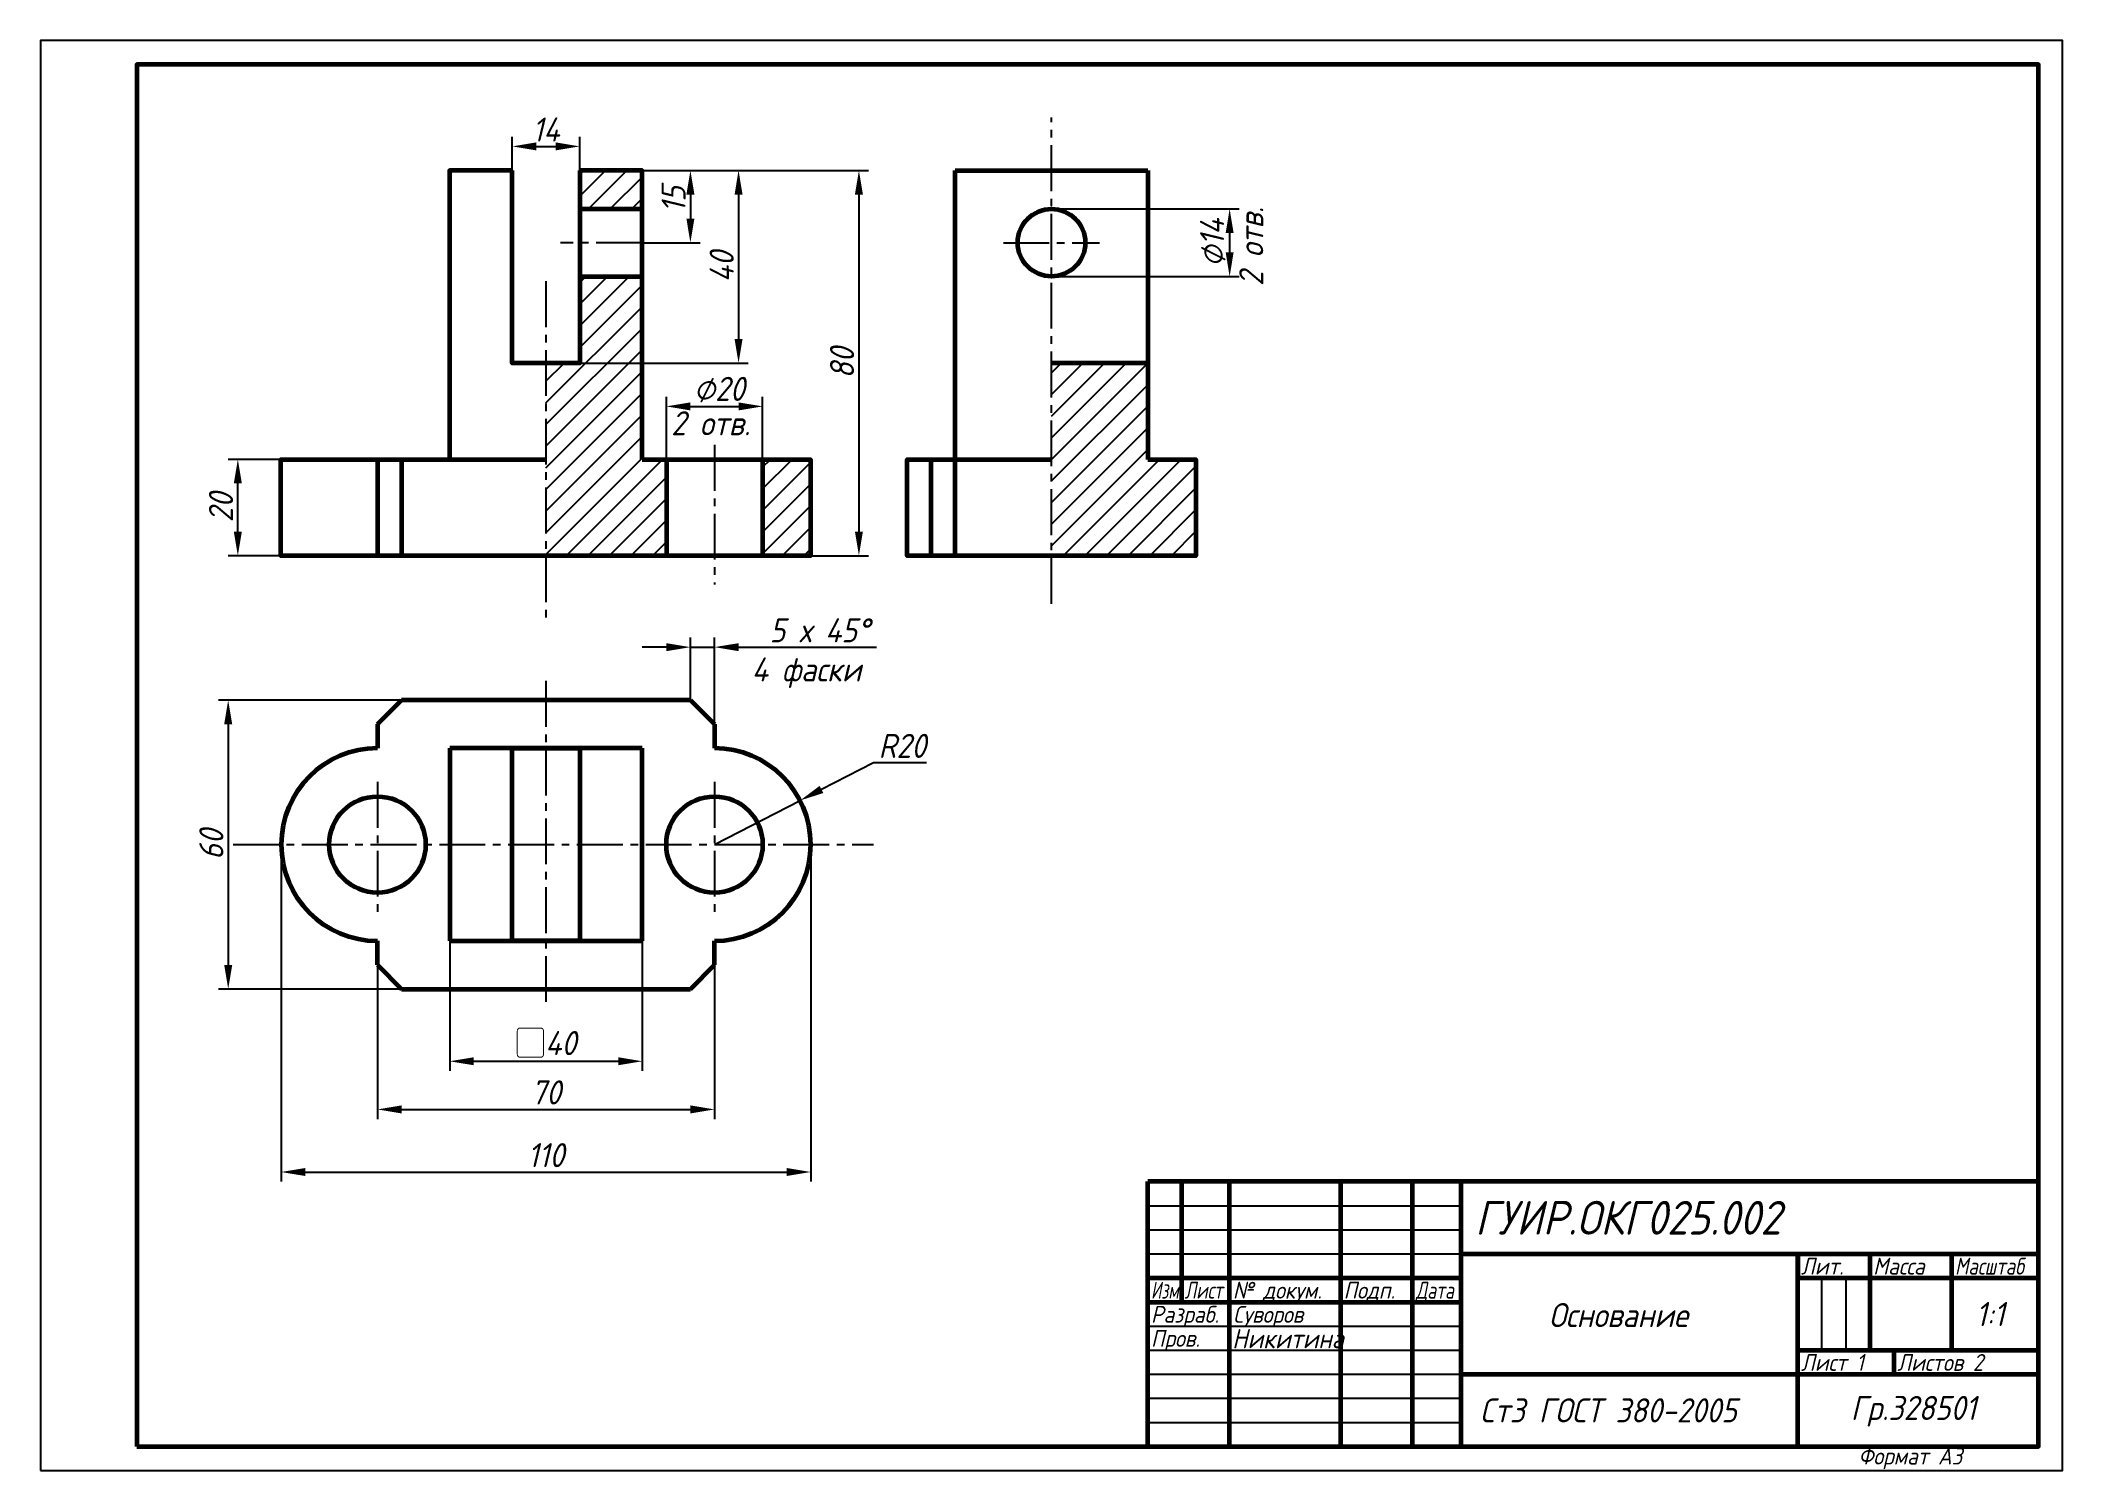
# Model space of a CAD drawing. Header units: millimetres. Extents: x 0 to 420, y 0 to 297.
import ezdxf

# ---------------------------------------------------------------- set-up
doc = ezdxf.new("R2010")
doc.units = ezdxf.units.MM
doc.header["$LTSCALE"] = 0.5
doc.linetypes.add('осевая2', pattern=[28.575, 19.05, -3.175, 3.175, -3.175])
doc.layers.get('0').update_dxf_attribs({"lineweight": 60})
doc.layers.get('Defpoints').update_dxf_attribs({"color": 5})
doc.layers.add('1-оси', color=1, linetype='осевая2')
doc.layers.add('3-размеры', color=6, linetype='Continuous')
doc.layers.add('2-штриховка', color=7, linetype='Continuous', true_color=0x00c7c7)
doc.layers.add('4-текст', color=7, linetype='Continuous', true_color=0x00ad00)
doc.styles.get("Standard").update_dxf_attribs({"font": 'isocpeui.ttf', "width": 0.9})
doc.dimstyles.new('Standart', dxfattribs={"dimtxt": 5, "dimasz": 5, "dimexe": 2, "dimexo": 0, "dimgap": 1, "dimtad": 1, "dimtoh": 1, "dimdec": 0, "dimtxsty": 'Standard', "dimcen": 2.5, "dimadec": 0, "dimazin": 0, "dimtfac": 1, "dimtdec": 0, "dimtmove": 0, "dimatfit": 3, "dimldrblk": 'DOTSMALL', "dimfxl": 1, "dimarcsym": 0})

# ---------------------------------------------------------------- blocks, each defined once
blk = doc.blocks.new('*D2')
at = {"layer": '3-размеры', "color": 0, "lineweight": -2, "transparency": 16777216}
for p, q in [((124.95, 270), (137, 270)), ((135, 265), (135, 260)), ((124.95, 255), (137, 255))]:
    blk.add_line(p, q, dxfattribs=at)
at = {"layer": '3-размеры', "color": 0, "transparency": 16777216}
for points in [[(134.17, 265), (135.83, 265), (135, 270)], [(134.17, 260), (135.83, 260), (135, 255)]]:
    blk.add_solid(points, dxfattribs=at)
at = {"layer": 'Defpoints', "color": 0, "transparency": 16777216}
for p in [(124.95, 270), (124.95, 255), (135, 255)]:
    blk.add_point(p, dxfattribs=at)
at = {"layer": '3-размеры', "color": 0, "transparency": 16777216, "insert": (131.5, 264), "char_height": 5, "attachment_point": 5, "rotation": 90}
blk.add_mtext('15', dxfattribs=at)
blk = doc.blocks.new('_DotSmall')
at = {"color": 0, "linetype": 'ByBlock', "const_width": 0.5}
blk.add_lwpolyline([(-0.0625, 0, 1), (0.0625, 0, 1)], format="xyb", close=True, dxfattribs=at)
blk = doc.blocks.new('*D3')
at = {"layer": '3-размеры', "color": 0, "lineweight": -2, "transparency": 16777216}
for p, q in [((130, 210), (130, 223)), ((150, 210), (150, 223)), ((135, 221), (145, 221))]:
    blk.add_line(p, q, dxfattribs=at)
at = {"layer": '3-размеры', "color": 0, "transparency": 16777216}
for points in [[(135, 221.83), (135, 220.17), (130, 221)], [(145, 221.83), (145, 220.17), (150, 221)]]:
    blk.add_solid(points, dxfattribs=at)
at = {"layer": 'Defpoints', "color": 0, "transparency": 16777216}
for p in [(150, 221), (130, 210), (150, 210)]:
    blk.add_point(p, dxfattribs=at)
at = {"layer": '3-размеры', "color": 0, "transparency": 16777216, "insert": (141, 224.5), "char_height": 5, "attachment_point": 5}
blk.add_mtext('⌀20', dxfattribs=at)
blk = doc.blocks.new('*D4')
at = {"layer": '3-размеры', "color": 0, "lineweight": -2, "transparency": 16777216}
for p, q in [((49.95, 210), (39, 210)), ((41, 195), (41, 205)), ((49.95, 190), (39, 190))]:
    blk.add_line(p, q, dxfattribs=at)
at = {"layer": '3-размеры', "color": 0, "transparency": 16777216}
for points in [[(40.17, 205), (41.83, 205), (41, 210)], [(40.17, 195), (41.83, 195), (41, 190)]]:
    blk.add_solid(points, dxfattribs=at)
at = {"layer": 'Defpoints', "color": 0, "transparency": 16777216}
for p in [(41, 210), (49.95, 210), (49.95, 190)]:
    blk.add_point(p, dxfattribs=at)
at = {"layer": '3-размеры', "color": 0, "transparency": 16777216, "insert": (37.5, 200), "char_height": 5, "attachment_point": 5, "rotation": 90}
blk.add_mtext('20', dxfattribs=at)
blk = doc.blocks.new('*D5')
at = {"layer": '3-размеры', "color": 0, "lineweight": -2, "transparency": 16777216}
for p, q in [((98, 270), (98, 277)), ((103, 275), (107, 275)), ((112, 270), (112, 277))]:
    blk.add_line(p, q, dxfattribs=at)
at = {"layer": '3-размеры', "color": 0, "transparency": 16777216}
for points in [[(103, 275.83), (103, 274.17), (98, 275)], [(107, 275.83), (107, 274.17), (112, 275)]]:
    blk.add_solid(points, dxfattribs=at)
at = {"layer": 'Defpoints', "color": 0, "transparency": 16777216}
for p in [(112, 275), (98, 270), (112, 270)]:
    blk.add_point(p, dxfattribs=at)
at = {"layer": '3-размеры', "color": 0, "transparency": 16777216, "insert": (105, 278.5), "char_height": 5, "attachment_point": 5}
blk.add_mtext('14', dxfattribs=at)
blk = doc.blocks.new('*D6')
at = {"layer": '3-размеры', "color": 0, "lineweight": -2, "transparency": 16777216}
for p, q in [((112, 270), (147, 270)), ((145, 265), (145, 235)), ((112, 230), (147, 230))]:
    blk.add_line(p, q, dxfattribs=at)
at = {"layer": '3-размеры', "color": 0, "transparency": 16777216}
for points in [[(144.17, 265), (145.83, 265), (145, 270)], [(144.17, 235), (145.83, 235), (145, 230)]]:
    blk.add_solid(points, dxfattribs=at)
at = {"layer": 'Defpoints', "color": 0, "transparency": 16777216}
for p in [(112, 270), (112, 230), (145, 230)]:
    blk.add_point(p, dxfattribs=at)
at = {"layer": '3-размеры', "color": 0, "transparency": 16777216, "insert": (141.5, 250), "char_height": 5, "attachment_point": 5, "rotation": 90}
blk.add_mtext('40', dxfattribs=at)
blk = doc.blocks.new('*D8')
at = {"layer": '3-размеры', "color": 0, "lineweight": -2, "transparency": 16777216}
for p, q in [((75, 160), (37, 160)), ((39, 155), (39, 105)), ((75, 100), (37, 100))]:
    blk.add_line(p, q, dxfattribs=at)
at = {"layer": '3-размеры', "color": 0, "transparency": 16777216}
for points in [[(38.17, 155), (39.83, 155), (39, 160)], [(38.17, 105), (39.83, 105), (39, 100)]]:
    blk.add_solid(points, dxfattribs=at)
at = {"layer": 'Defpoints', "color": 0, "transparency": 16777216}
for p in [(75, 160), (39, 100), (75, 100)]:
    blk.add_point(p, dxfattribs=at)
at = {"layer": '3-размеры', "color": 0, "transparency": 16777216, "insert": (35.5, 130), "char_height": 5, "attachment_point": 5, "rotation": 90}
blk.add_mtext('60', dxfattribs=at)
blk = doc.blocks.new('*D9')
at = {"layer": '3-размеры', "color": 0, "lineweight": -2, "transparency": 16777216}
for p, q in [((85, 110), (85, 83)), ((125, 110), (125, 83)), ((90, 85), (120, 85))]:
    blk.add_line(p, q, dxfattribs=at)
at = {"layer": '3-размеры', "color": 0, "transparency": 16777216}
for points in [[(90, 85.83), (90, 84.17), (85, 85)], [(120, 85.83), (120, 84.17), (125, 85)]]:
    blk.add_solid(points, dxfattribs=at)
at = {"layer": 'Defpoints', "color": 0, "transparency": 16777216}
for p in [(85, 110), (125, 110), (125, 85)]:
    blk.add_point(p, dxfattribs=at)
at = {"layer": '3-размеры', "color": 0, "transparency": 16777216, "insert": (105, 88.5), "char_height": 5, "attachment_point": 5}
blk.add_mtext('{\\fArial|b0|i1|c204|p34;▢}40', dxfattribs=at)
blk = doc.blocks.new('*D10')
at = {"layer": '3-размеры', "color": 0, "lineweight": -2, "transparency": 16777216}
for p, q in [((70, 105), (70, 73)), ((140, 105), (140, 73)), ((75, 75), (135, 75))]:
    blk.add_line(p, q, dxfattribs=at)
at = {"layer": '3-размеры', "color": 0, "transparency": 16777216}
for points in [[(75, 75.83), (75, 74.17), (70, 75)], [(135, 75.83), (135, 74.17), (140, 75)]]:
    blk.add_solid(points, dxfattribs=at)
at = {"layer": 'Defpoints', "color": 0, "transparency": 16777216}
for p in [(70, 105), (140, 105), (140, 75)]:
    blk.add_point(p, dxfattribs=at)
at = {"layer": '3-размеры', "color": 0, "transparency": 16777216, "insert": (105, 78.53), "char_height": 5, "attachment_point": 5}
blk.add_mtext('70', dxfattribs=at)
blk = doc.blocks.new('*D11')
at = {"layer": '3-размеры', "color": 0, "lineweight": -2, "transparency": 16777216}
for p, q in [((50, 130), (50, 60)), ((160, 130), (160, 60)), ((55, 62), (155, 62))]:
    blk.add_line(p, q, dxfattribs=at)
at = {"layer": '3-размеры', "color": 0, "transparency": 16777216}
for points in [[(55, 62.83), (55, 61.17), (50, 62)], [(155, 62.83), (155, 61.17), (160, 62)]]:
    blk.add_solid(points, dxfattribs=at)
at = {"layer": 'Defpoints', "color": 0, "transparency": 16777216}
for p in [(50, 130), (160, 130), (160, 62)]:
    blk.add_point(p, dxfattribs=at)
at = {"layer": '3-размеры', "color": 0, "transparency": 16777216, "insert": (105, 65.5), "char_height": 5, "attachment_point": 5}
blk.add_mtext('110', dxfattribs=at)
blk = doc.blocks.new('*D13')
at = {"layer": '3-размеры', "color": 0, "lineweight": -2, "transparency": 16777216}
for p, q in [((125, 270), (172, 270)), ((170, 265), (170, 195)), ((125, 190), (172, 190))]:
    blk.add_line(p, q, dxfattribs=at)
at = {"layer": '3-размеры', "color": 0, "transparency": 16777216}
for points in [[(169.17, 265), (170.83, 265), (170, 270)], [(169.17, 195), (170.83, 195), (170, 190)]]:
    blk.add_solid(points, dxfattribs=at)
at = {"layer": 'Defpoints', "color": 0, "transparency": 16777216}
for p in [(125, 270), (125, 190), (170, 190)]:
    blk.add_point(p, dxfattribs=at)
at = {"layer": '3-размеры', "color": 0, "transparency": 16777216, "insert": (166.5, 230), "char_height": 5, "attachment_point": 5, "rotation": 90}
blk.add_mtext('80', dxfattribs=at)
blk = doc.blocks.new('*D15')
at = {"layer": '3-размеры', "color": 0, "lineweight": -2, "transparency": 16777216}
for p, q in [((210, 262), (249, 262)), ((247, 257), (247, 253)), ((210, 248), (249, 248))]:
    blk.add_line(p, q, dxfattribs=at)
at = {"layer": '3-размеры', "color": 0, "transparency": 16777216}
for points in [[(246.17, 257), (247.83, 257), (247, 262)], [(246.17, 253), (247.83, 253), (247, 248)]]:
    blk.add_solid(points, dxfattribs=at)
at = {"layer": 'Defpoints', "color": 0, "transparency": 16777216}
for p in [(210, 262), (210, 248), (247, 248)]:
    blk.add_point(p, dxfattribs=at)
at = {"layer": '3-размеры', "color": 0, "transparency": 16777216, "insert": (243.5, 255), "char_height": 5, "width": 21.8177, "attachment_point": 5, "rotation": 90}
blk.add_mtext('⌀14', dxfattribs=at)
blk = doc.blocks.new('*D19')
at = {"layer": '3-размеры', "color": 0, "lineweight": -2, "transparency": 16777216}
for p, q in [((173, 147), (162.22, 141.45)), ((184.03, 147), (173, 147)), ((140, 130), (157.78, 139.16))]:
    blk.add_line(p, q, dxfattribs=at)
at = {"layer": '3-размеры', "color": 0, "transparency": 16777216}
blk.add_solid([(161.84, 142.19), (162.61, 140.71), (157.78, 139.16)], dxfattribs=at)
at = {"layer": 'Defpoints', "color": 0, "transparency": 16777216}
for p in [(157.78, 139.16), (140, 130)]:
    blk.add_point(p, dxfattribs=at)
at = {"layer": '3-размеры', "color": 0, "transparency": 16777216, "insert": (179.01, 150.5), "char_height": 5, "attachment_point": 5}
blk.add_mtext('R20', dxfattribs=at)
blk = doc.blocks.new('*D20')
at = {"layer": '3-размеры', "color": 0, "lineweight": -2, "transparency": 16777216}
for p, q in [((135, 160), (135, 173)), ((140, 155), (140, 173)), ((130, 171), (125, 171)), ((135, 171), (140, 171)), ((145, 171), (173.63, 171))]:
    blk.add_line(p, q, dxfattribs=at)
at = {"layer": '3-размеры', "color": 0, "transparency": 16777216}
for points in [[(130, 171.83), (130, 170.17), (135, 171)], [(145, 171.83), (145, 170.17), (140, 171)]]:
    blk.add_solid(points, dxfattribs=at)
at = {"layer": 'Defpoints', "color": 0, "transparency": 16777216}
for p in [(135, 171), (135, 160), (140, 155)]:
    blk.add_point(p, dxfattribs=at)
at = {"layer": '3-размеры', "color": 0, "transparency": 16777216, "insert": (161.82, 174.5), "char_height": 5, "attachment_point": 5}
blk.add_mtext('5 х 45°', dxfattribs=at)

msp = doc.modelspace()

# ---------------------------------------------------------------- hatches: boundary and pattern name
at = {"layer": '2-штриховка'}
h = msp.add_hatch(dxfattribs=at)
h.set_pattern_fill('ANSI31', color=256)
h.paths.add_polyline_path([(124.95, 270), (112, 270), (112, 262), (124.95, 262)])
h = msp.add_hatch(dxfattribs=at)
h.set_pattern_fill('ANSI31', color=256)
h.paths.add_polyline_path([(124.95, 248), (112, 248), (112, 230), (105, 230), (104.97, 210), (124.95, 210)])
h.paths.add_polyline_path([(130, 210), (104.97, 210), (104.95, 190), (130, 190)])
h.paths.add_polyline_path([(159.95, 210), (150, 210), (150, 190), (159.95, 190)])
h = msp.add_hatch(dxfattribs=at)
h.set_pattern_fill('ANSI31', color=256)
h.paths.add_polyline_path([(230, 230), (210, 230), (210, 210), (230, 210)])
h.paths.add_polyline_path([(240, 210), (210, 210), (210, 190), (240, 190)])

# ---------------------------------------------------------------- linework, layer by layer
for p, q in [((190, 210), (190, 270)), ((190, 270), (230, 270)), ((230, 270), (230, 210)), ((112, 262), (125, 262)), ((112, 248), (125, 248)), ((230, 230), (210, 230)), ((70, 210), (70, 190)), ((75, 210), (75, 190)), ((130, 210), (130, 190)), ((150, 210), (150, 190)), ((159.95, 210), (159.95, 190)), ((159.95, 210), (159.95, 190)), ((159.95, 210), (159.95, 190)), ((159.95, 210), (159.95, 190)), ((159.95, 210), (159.95, 190)), ((159.95, 210), (159.95, 190)), ((185, 190), (185, 210)), ((190, 190), (190, 210)), ((70, 155), (75, 160)), ((135, 160), (75, 160)), ((135, 160), (140, 155)), ((70, 155), (70, 150)), ((140, 155), (140, 150)), ((98, 150), (85, 150)), ((85, 150), (85, 138)), ((125, 150), (85, 150)), ((98, 150), (112, 150)), ((98, 110), (98, 150)), ((112, 150), (112, 110)), ((125, 110), (125, 150)), ((85, 138), (85, 110)), ((70, 105), (70, 110)), ((85, 110), (125, 110)), ((112, 110), (98, 110)), ((140, 105), (140, 110)), ((70, 105), (75, 100)), ((135, 100), (140, 105)), ((75, 100), (135, 100)), ((365, 45), (365, 40))]:
    msp.add_line(p, q)
at = {"lineweight": 60}
for p, q in [((415, 60), (230, 60)), ((230, 5), (230, 60)), ((237, 60), (237, 35)), ((247, 5), (247, 60)), ((270, 60), (270, 5)), ((285, 5), (285, 60)), ((295, 60), (295, 5)), ((295, 45), (415, 45)), ((365, 5), (365, 45)), ((380, 45), (380, 25)), ((397, 25), (397, 45)), ((230, 40), (295, 40)), ((365, 40), (415, 40)), ((230, 35), (295, 35)), ((365, 25), (415, 25)), ((385, 20), (385, 25)), ((295, 20), (415, 20))]:
    msp.add_line(p, q, dxfattribs=at)
at = {"lineweight": -3}
for p, q in [((230, 55), (295, 55)), ((230, 50), (295, 50)), ((230, 45), (295, 45)), ((370, 25), (370, 40)), ((375, 40), (375, 25)), ((230, 30), (295, 30)), ((230, 25), (295, 25)), ((230, 20), (295, 20)), ((230, 15), (295, 15)), ((230, 10), (295, 10))]:
    msp.add_line(p, q, dxfattribs=at)
at = {"lineweight": 60}
msp.add_lwpolyline([(20, 5), (415, 5), (415, 292), (20, 292)], close=True, dxfattribs=at)
for points in [[(98, 270), (84.95, 270), (84.95, 210), (104.95, 210)], [(112, 270), (112, 230), (98, 230), (98, 270)], [(124.95, 210), (124.95, 270), (112, 270)], [(124.95, 210), (159.95, 210), (159.95, 190), (49.95, 190), (49.95, 210), (104.95, 210)], [(230, 210), (240, 210), (240, 190), (180, 190), (180, 210), (210, 210)]]:
    msp.add_lwpolyline(points)
for centre, radius in [((210, 255), 7), ((70, 130), 10), ((140, 130), 10)]:
    msp.add_circle(centre, radius)
for centre, start, end in [((70, 130), 90, 270), ((140, 130), 270, 90)]:
    msp.add_arc(centre, 20, start, end)
at = {"layer": '1-оси'}
for p, q in [((210, 180), (210, 281)), ((124.95, 255), (108, 255)), ((200, 255), (220, 255)), ((105, 247), (104.95, 177)), ((140, 213), (140, 184)), ((105, 164), (105, 96)), ((70, 143), (70, 115)), ((140, 143), (140, 116)), ((40, 130), (173, 130))]:
    msp.add_line(p, q, dxfattribs=at)
at = {"layer": 'Defpoints'}
msp.add_lwpolyline([(0, 0), (420, 0), (420, 297), (0, 297)], close=True, dxfattribs=at)

# ---------------------------------------------------------------- texts
at = {"lineweight": -3, "width": 0.9}
msp.add_text('Формат А3', height=3.5, dxfattribs=at).set_placement((377.6, 1.25))
at = {"layer": '3-размеры', "insert": (249, 246), "char_height": 5, "attachment_point": 1, "rotation": 90}
msp.add_mtext_dynamic_manual_height_columns('2 отв.', width=20, gutter_width=50, heights=[0], dxfattribs=at)
at = {"layer": '3-размеры', "char_height": 5, "attachment_point": 1}
for s, width, insert in [('2 отв.', 20, (131, 220)), ('4 фаски', 31.0846, (147.73, 168.87))]:
    msp.add_mtext_dynamic_manual_height_columns(s, width=width, gutter_width=50, heights=[0], dxfattribs=dict(at, insert=insert))
at = {"layer": '4-текст', "width": 0.9}
for s, height, p in [('ГУИР.ОКГ025.002', 7, (298, 49)), ('Основание', 5, (313.3, 29.78)), ('1:1', 5, (402, 30)), ('Ст3 ГОСТ 380-2005', 5, (299, 10)), ('Гр.328501', 5, (376, 10.5))]:
    msp.add_text(s, height=height, dxfattribs=at).set_placement(p)
at = {"layer": '4-текст', "lineweight": -3}
for s, width, p in [('Лит.', 0.9, (365.67, 40.7)), ('Масса', 0.9, (380.67, 40.7)), ('Масштаб', 0.8, (397.67, 40.7)), ('Изм.', 0.7, (230.67, 35.7)), ('Лист', 0.75, (237.67, 35.7)), ('№ докум.', 0.9, (247.67, 35.7)), ('Подп.', 0.9, (270.67, 35.7)), ('Дата', 0.75, (285.67, 35.7)), ('Разраб.', 0.9, (230.67, 30.7)), ('Пров.', 0.9, (230.67, 25.7)), ('Лист 1', 0.9, (365.67, 20.7)), ('Листов 2', 0.9, (385.67, 20.7))]:
    msp.add_text(s, height=3.5, dxfattribs=dict(at, width=width)).set_placement(p)
at = {"layer": '4-текст', "attachment_point": 1}
for s, insert, char_height in [('Суворов', (247.74, 34.18), 3.5), ('Никитина', (247.53, 29.39), 4)]:
    msp.add_mtext_dynamic_manual_height_columns(s, width=23, gutter_width=50, heights=[0], dxfattribs=dict(at, insert=insert, char_height=char_height))

# ---------------------------------------------------------------- dimensions: what is measured, and where the dimension line sits
at = {"layer": '3-размеры'}
for base, p1, p2, angle, picture, middle in [((112, 275), (98, 270), (112, 270), 180, '*D5', (105, 275)), ((145, 230), (112, 270), (112, 230), 90, '*D6', (145, 250)), ((135, 255), (124.95, 270), (124.95, 255), 90, '*D2', (135, 264)), ((170, 190), (125, 270), (125, 190), 90, '*D13', (170, 230)), ((41, 210), (49.95, 190), (49.95, 210), 90, '*D4', (41, 200)), ((39, 100), (75, 160), (75, 100), 90, '*D8', (39, 130))]:
    dim = msp.add_linear_dim(base=base, p1=p1, p2=p2, angle=angle, dimstyle='Standart', dxfattribs=at)
    dim.commit()
    dim.dimension.update_dxf_attribs({"geometry": picture, "text_midpoint": middle, "dimtype": 160})
dim = msp.add_linear_dim(base=(247, 248), p1=(210, 262), p2=(210, 248), angle=90, text='⌀<>', dimstyle='Standart', dxfattribs=at)
dim.commit()
dim.dimension.update_dxf_attribs({"geometry": '*D15', "text_midpoint": (247, 255), "dimtype": 160})
for base, p1, p2, text, picture, middle in [((150, 221), (130, 210), (150, 210), '⌀<>', '*D3', (141, 221)), ((135, 171), (140, 155), (135, 160), '<> х 45°', '*D20', (161.82, 171)), ((125, 85), (85, 110), (125, 110), '{\\fArial|b0|i1|c204|p34;▢}<>', '*D9', (105, 85))]:
    dim = msp.add_linear_dim(base=base, p1=p1, p2=p2, text=text, dimstyle='Standart', dxfattribs=at)
    dim.commit()
    dim.dimension.update_dxf_attribs({"geometry": picture, "text_midpoint": middle, "dimtype": 160})
dim = msp.add_radius_dim(center=(140, 130), mpoint=(157.78, 139.16), dimstyle='Standart', dxfattribs=at)
dim.commit()
dim.dimension.update_dxf_attribs({"geometry": '*D19', "text_midpoint": (179.01, 147), "dimtype": 164})
for base, p1, p2, picture, middle in [((160, 62), (50, 130), (160, 130), '*D11', (105, 62)), ((140, 75), (70, 105), (140, 105), '*D10', (105, 75))]:
    dim = msp.add_linear_dim(base=base, p1=p1, p2=p2, dimstyle='Standart', dxfattribs=at)
    dim.commit()
    dim.dimension.update_dxf_attribs({"geometry": picture, "text_midpoint": middle, "dimtype": 160})

doc.saveas('drawing.dxf')
